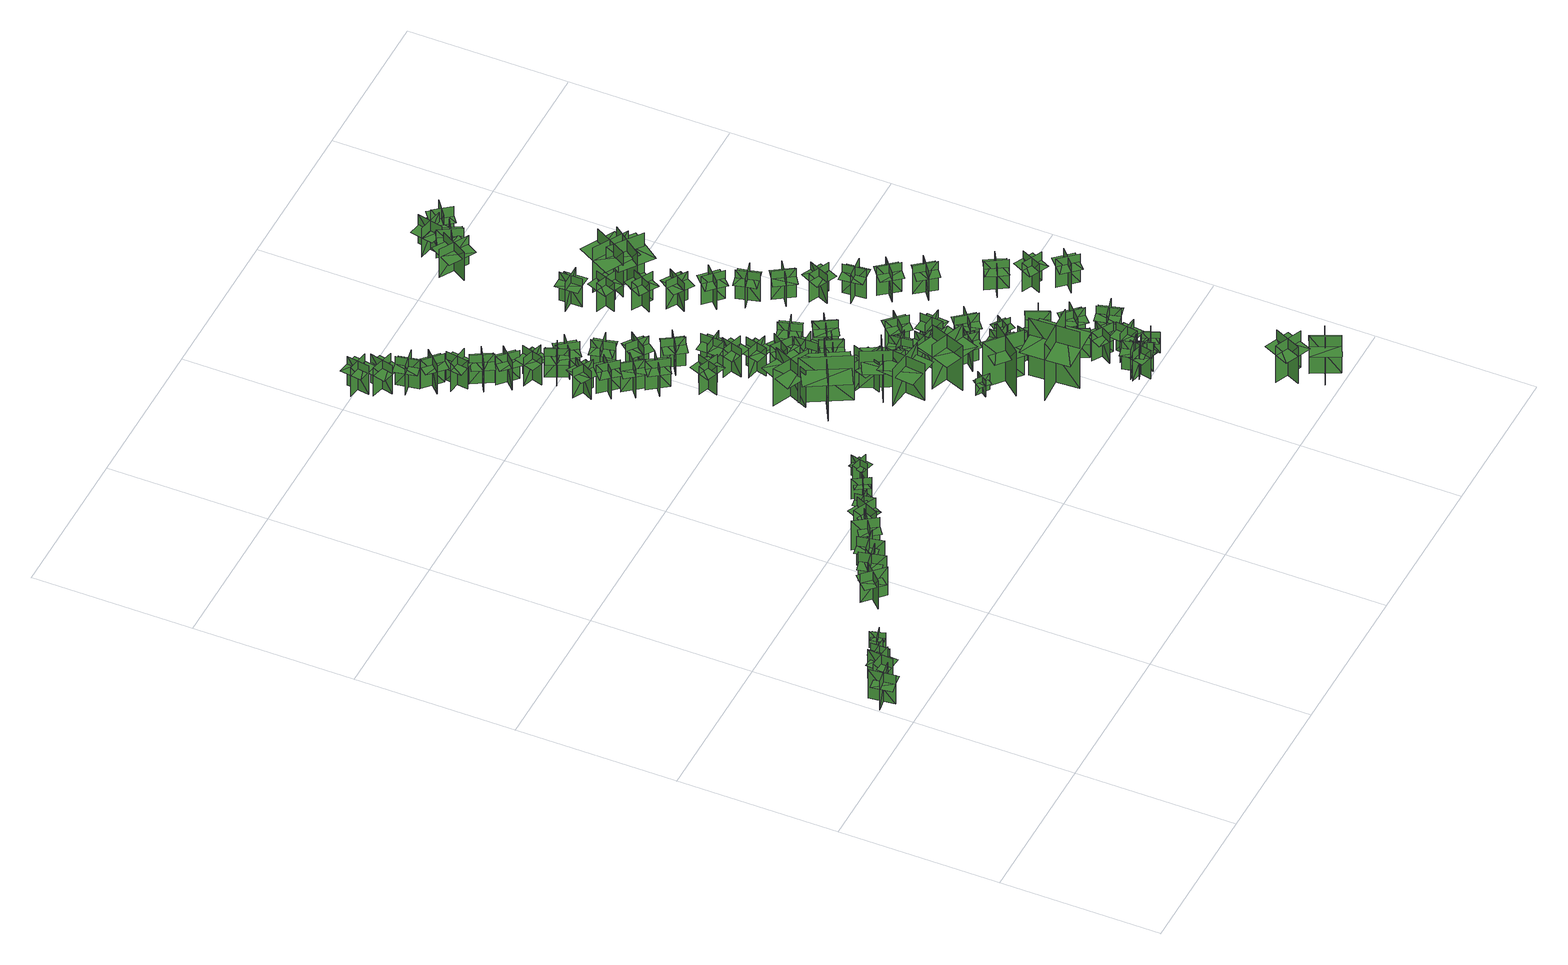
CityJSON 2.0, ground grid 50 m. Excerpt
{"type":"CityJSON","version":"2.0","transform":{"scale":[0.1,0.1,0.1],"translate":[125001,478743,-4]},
"CityObjects":{
"tree1":{"type":"SolitaryVegetationObject","geometry":[{"type":"MultiSurface","lod":"1","boundaries":[[[0,1,2]],[[0,2,3]],[[4,5,6]],[[4,6,7]],[[8,9,10]],[[8,10,11]],[[8,11,12]],[[8,12,13]]]}]},
"tree2":{"type":"SolitaryVegetationObject","geometry":[{"type":"MultiSurface","lod":"1","boundaries":[[[14,15,16]],[[14,16,17]],[[18,19,20]],[[18,20,21]],[[22,23,24]],[[22,24,25]],[[22,25,26]],[[22,26,27]]]}]},
"tree3":{"type":"SolitaryVegetationObject","geometry":[{"type":"MultiSurface","lod":"1","boundaries":[[[28,29,30]],[[28,30,31]],[[32,33,34]],[[32,34,35]],[[36,37,38]],[[36,38,39]],[[36,39,40]],[[36,40,41]]]}]},
"tree4":{"type":"SolitaryVegetationObject","geometry":[{"type":"MultiSurface","lod":"1","boundaries":[[[42,43,44]],[[42,44,45]],[[46,47,48]],[[46,48,49]],[[50,51,52]],[[50,52,53]],[[50,53,54]],[[50,54,55]]]}]},
"tree5":{"type":"SolitaryVegetationObject","geometry":[{"type":"MultiSurface","lod":"1","boundaries":[[[56,57,58]],[[56,58,59]],[[60,61,62]],[[60,62,63]],[[64,65,66]],[[64,66,67]],[[64,67,68]],[[64,68,69]]]}]},
"tree6":{"type":"SolitaryVegetationObject","geometry":[{"type":"MultiSurface","lod":"1","boundaries":[[[70,71,72]],[[70,72,73]],[[74,75,76]],[[74,76,77]],[[78,79,80]],[[78,80,81]],[[78,81,82]],[[78,82,83]]]}]},
"tree7":{"type":"SolitaryVegetationObject","geometry":[{"type":"MultiSurface","lod":"1","boundaries":[[[84,85,86]],[[84,86,87]],[[88,89,90]],[[88,90,91]],[[92,93,94]],[[92,94,95]],[[92,95,96]],[[92,96,97]]]}]},
"tree8":{"type":"SolitaryVegetationObject","geometry":[{"type":"MultiSurface","lod":"1","boundaries":[[[98,99,100]],[[98,100,101]],[[102,103,104]],[[102,104,105]],[[106,107,108]],[[106,108,109]],[[106,109,110]],[[106,110,111]]]}]},
"tree9":{"type":"SolitaryVegetationObject","geometry":[{"type":"MultiSurface","lod":"1","boundaries":[[[112,113,114]],[[112,114,115]],[[116,117,118]],[[116,118,119]],[[120,121,122]],[[120,122,123]],[[120,123,124]],[[120,124,125]]]}]},
"tree10":{"type":"SolitaryVegetationObject","geometry":[{"type":"MultiSurface","lod":"1","boundaries":[[[126,127,128]],[[126,128,129]],[[130,131,132]],[[130,132,133]],[[134,135,136]],[[134,136,137]],[[134,137,138]],[[134,138,139]]]}]},
"tree11":{"type":"SolitaryVegetationObject","geometry":[{"type":"MultiSurface","lod":"1","boundaries":[[[140,141,142]],[[140,142,143]],[[144,145,146]],[[144,146,147]],[[148,149,150]],[[148,150,151]],[[148,151,152]],[[148,152,153]]]}]},
"tree12":{"type":"SolitaryVegetationObject","geometry":[{"type":"MultiSurface","lod":"1","boundaries":[[[154,155,156]],[[154,156,157]],[[158,159,160]],[[158,160,161]],[[162,163,164]],[[162,164,165]],[[162,165,166]],[[162,166,167]]]}]},
"tree13":{"type":"SolitaryVegetationObject","geometry":[{"type":"MultiSurface","lod":"1","boundaries":[[[168,169,170]],[[168,170,171]],[[172,173,174]],[[172,174,175]],[[176,177,178]],[[176,178,179]],[[176,179,180]],[[176,180,181]]]}]},
"tree14":{"type":"SolitaryVegetationObject","geometry":[{"type":"MultiSurface","lod":"1","boundaries":[[[182,183,184]],[[182,184,185]],[[186,187,188]],[[186,188,189]],[[190,191,192]],[[190,192,193]],[[190,193,194]],[[190,194,195]]]}]},
"tree15":{"type":"SolitaryVegetationObject","geometry":[{"type":"MultiSurface","lod":"1","boundaries":[[[196,197,198]],[[196,198,199]],[[200,201,202]],[[200,202,203]],[[204,205,206]],[[204,206,207]],[[204,207,208]],[[204,208,209]]]}]},
"tree16":{"type":"SolitaryVegetationObject","geometry":[{"type":"MultiSurface","lod":"1","boundaries":[[[210,211,212]],[[210,212,213]],[[214,215,216]],[[214,216,217]],[[218,219,220]],[[218,220,221]],[[218,221,222]],[[218,222,223]]]}]},
"tree17":{"type":"SolitaryVegetationObject","geometry":[{"type":"MultiSurface","lod":"1","boundaries":[[[224,225,226]],[[224,226,227]],[[228,229,230]],[[228,230,231]],[[232,233,234]],[[232,234,235]],[[232,235,236]],[[232,236,237]]]}]},
"tree18":{"type":"SolitaryVegetationObject","geometry":[{"type":"MultiSurface","lod":"1","boundaries":[[[238,239,240]],[[238,240,241]],[[242,243,244]],[[242,244,245]],[[246,247,248]],[[246,248,249]],[[246,249,250]],[[246,250,251]]]}]},
"tree19":{"type":"SolitaryVegetationObject","geometry":[{"type":"MultiSurface","lod":"1","boundaries":[[[252,253,254]],[[252,254,255]],[[256,257,258]],[[256,258,259]],[[260,261,262]],[[260,262,263]],[[260,263,264]],[[260,264,265]]]}]},
"tree20":{"type":"SolitaryVegetationObject","geometry":[{"type":"MultiSurface","lod":"1","boundaries":[[[266,267,268]],[[266,268,269]],[[270,271,272]],[[270,272,273]],[[274,275,276]],[[274,276,277]],[[274,277,278]],[[274,278,279]]]}]},
"tree21":{"type":"SolitaryVegetationObject","geometry":[{"type":"MultiSurface","lod":"1","boundaries":[[[280,281,282]],[[280,282,283]],[[284,285,286]],[[284,286,287]],[[288,289,290]],[[288,290,291]],[[288,291,292]],[[288,292,293]]]}]},
"tree22":{"type":"SolitaryVegetationObject","geometry":[{"type":"MultiSurface","lod":"1","boundaries":[[[294,295,296]],[[294,296,297]],[[298,299,300]],[[298,300,301]],[[302,303,304]],[[302,304,305]],[[302,305,306]],[[302,306,307]]]}]},
"tree23":{"type":"SolitaryVegetationObject","geometry":[{"type":"MultiSurface","lod":"1","boundaries":[[[308,309,310]],[[308,310,311]],[[312,313,314]],[[312,314,315]],[[316,317,318]],[[316,318,319]],[[316,319,320]],[[316,320,321]]]}]},
"tree24":{"type":"SolitaryVegetationObject","geometry":[{"type":"MultiSurface","lod":"1","boundaries":[[[322,323,324]],[[322,324,325]],[[326,327,328]],[[326,328,329]],[[330,331,332]],[[330,332,333]],[[330,333,334]],[[330,334,335]]]}]},
"tree25":{"type":"SolitaryVegetationObject","geometry":[{"type":"MultiSurface","lod":"1","boundaries":[[[336,337,338]],[[336,338,339]],[[340,341,342]],[[340,342,343]],[[344,345,346]],[[344,346,347]],[[344,347,348]],[[344,348,349]]]}]},
"tree26":{"type":"SolitaryVegetationObject","geometry":[{"type":"MultiSurface","lod":"1","boundaries":[[[350,351,352]],[[350,352,353]],[[354,355,356]],[[354,356,357]],[[358,359,360]],[[358,360,361]],[[358,361,362]],[[358,362,363]]]}]},
"tree27":{"type":"SolitaryVegetationObject","geometry":[{"type":"MultiSurface","lod":"1","boundaries":[[[364,365,366]],[[364,366,367]],[[368,369,370]],[[368,370,371]],[[372,373,374]],[[372,374,375]],[[372,375,376]],[[372,376,377]]]}]},
"tree28":{"type":"SolitaryVegetationObject","geometry":[{"type":"MultiSurface","lod":"1","boundaries":[[[378,379,380]],[[378,380,381]],[[382,383,384]],[[382,384,385]],[[386,387,388]],[[386,388,389]],[[386,389,390]],[[386,390,391]]]}]},
"tree29":{"type":"SolitaryVegetationObject","geometry":[{"type":"MultiSurface","lod":"1","boundaries":[[[392,393,394]],[[392,394,395]],[[396,397,398]],[[396,398,399]],[[400,401,402]],[[400,402,403]],[[400,403,404]],[[400,404,405]]]}]},
"tree30":{"type":"SolitaryVegetationObject","geometry":[{"type":"MultiSurface","lod":"1","boundaries":[[[406,407,408]],[[406,408,409]],[[410,411,412]],[[410,412,413]],[[414,415,416]],[[414,416,417]],[[414,417,418]],[[414,418,419]]]}]},
"tree31":{"type":"SolitaryVegetationObject","geometry":[{"type":"MultiSurface","lod":"1","boundaries":[[[420,421,422]],[[420,422,423]],[[424,425,426]],[[424,426,427]],[[428,429,430]],[[428,430,431]],[[428,431,432]],[[428,432,433]]]}]},
"tree32":{"type":"SolitaryVegetationObject","geometry":[{"type":"MultiSurface","lod":"1","boundaries":[[[434,435,436]],[[434,436,437]],[[438,439,440]],[[438,440,441]],[[442,443,444]],[[442,444,445]],[[442,445,446]],[[442,446,447]]]}]},
"tree33":{"type":"SolitaryVegetationObject","geometry":[{"type":"MultiSurface","lod":"1","boundaries":[[[448,449,450]],[[448,450,451]],[[452,453,454]],[[452,454,455]],[[456,457,458]],[[456,458,459]],[[456,459,460]],[[456,460,461]]]}]},
"tree34":{"type":"SolitaryVegetationObject","geometry":[{"type":"MultiSurface","lod":"1","boundaries":[[[462,463,464]],[[462,464,465]],[[466,467,468]],[[466,468,469]],[[470,471,472]],[[470,472,473]],[[470,473,474]],[[470,474,475]]]}]},
"tree35":{"type":"SolitaryVegetationObject","geometry":[{"type":"MultiSurface","lod":"1","boundaries":[[[476,477,478]],[[476,478,479]],[[480,481,482]],[[480,482,483]],[[484,485,486]],[[484,486,487]],[[484,487,488]],[[484,488,489]]]}]},
"tree36":{"type":"SolitaryVegetationObject","geometry":[{"type":"MultiSurface","lod":"1","boundaries":[[[490,491,492]],[[490,492,493]],[[494,495,496]],[[494,496,497]],[[498,499,500]],[[498,500,501]],[[498,501,502]],[[498,502,503]]]}]},
"tree37":{"type":"SolitaryVegetationObject","geometry":[{"type":"MultiSurface","lod":"1","boundaries":[[[504,505,506]],[[504,506,507]],[[508,509,510]],[[508,510,511]],[[512,513,514]],[[512,514,515]],[[512,515,516]],[[512,516,517]]]}]},
"tree38":{"type":"SolitaryVegetationObject","geometry":[{"type":"MultiSurface","lod":"1","boundaries":[[[518,519,520]],[[518,520,521]],[[522,523,524]],[[522,524,525]],[[526,527,528]],[[526,528,529]],[[526,529,530]],[[526,530,531]]]}]},
"tree39":{"type":"SolitaryVegetationObject","geometry":[{"type":"MultiSurface","lod":"1","boundaries":[[[532,533,534]],[[532,534,535]],[[536,537,538]],[[536,538,539]],[[540,541,542]],[[540,542,543]],[[540,543,544]],[[540,544,545]]]}]},
"tree40":{"type":"SolitaryVegetationObject","geometry":[{"type":"MultiSurface","lod":"1","boundaries":[[[546,547,548]],[[546,548,549]],[[550,551,552]],[[550,552,553]],[[554,555,556]],[[554,556,557]],[[554,557,558]],[[554,558,559]]]}]},
"tree41":{"type":"SolitaryVegetationObject","geometry":[{"type":"MultiSurface","lod":"1","boundaries":[[[560,561,562]],[[560,562,563]],[[564,565,566]],[[564,566,567]],[[568,569,570]],[[568,570,571]],[[568,571,572]],[[568,572,573]]]}]},
"tree42":{"type":"SolitaryVegetationObject","geometry":[{"type":"MultiSurface","lod":"1","boundaries":[[[574,575,576]],[[574,576,577]],[[578,579,580]],[[578,580,581]],[[582,583,584]],[[582,584,585]],[[582,585,586]],[[582,586,587]]]}]},
"tree43":{"type":"SolitaryVegetationObject","geometry":[{"type":"MultiSurface","lod":"1","boundaries":[[[588,589,590]],[[588,590,591]],[[592,593,594]],[[592,594,595]],[[596,597,598]],[[596,598,599]],[[596,599,600]],[[596,600,601]]]}]},
"tree44":{"type":"SolitaryVegetationObject","geometry":[{"type":"MultiSurface","lod":"1","boundaries":[[[602,603,604]],[[602,604,605]],[[606,607,608]],[[606,608,609]],[[610,611,612]],[[610,612,613]],[[610,613,614]],[[610,614,615]]]}]},
"tree45":{"type":"SolitaryVegetationObject","geometry":[{"type":"MultiSurface","lod":"1","boundaries":[[[616,617,618]],[[616,618,619]],[[620,621,622]],[[620,622,623]],[[624,625,626]],[[624,626,627]],[[624,627,628]],[[624,628,629]]]}]},
"tree46":{"type":"SolitaryVegetationObject","geometry":[{"type":"MultiSurface","lod":"1","boundaries":[[[630,631,632]],[[630,632,633]],[[634,635,636]],[[634,636,637]],[[638,639,640]],[[638,640,641]],[[638,641,642]],[[638,642,643]]]}]},
"tree47":{"type":"SolitaryVegetationObject","geometry":[{"type":"MultiSurface","lod":"1","boundaries":[[[644,645,646]],[[644,646,647]],[[648,649,650]],[[648,650,651]],[[652,653,654]],[[652,654,655]],[[652,655,656]],[[652,656,657]]]}]},
"tree48":{"type":"SolitaryVegetationObject","geometry":[{"type":"MultiSurface","lod":"1","boundaries":[[[658,659,660]],[[658,660,661]],[[662,663,664]],[[662,664,665]],[[666,667,668]],[[666,668,669]],[[666,669,670]],[[666,670,671]]]}]},
"tree49":{"type":"SolitaryVegetationObject","geometry":[{"type":"MultiSurface","lod":"1","boundaries":[[[672,673,674]],[[672,674,675]],[[676,677,678]],[[676,678,679]],[[680,681,682]],[[680,682,683]],[[680,683,684]],[[680,684,685]]]}]},
"tree50":{"type":"SolitaryVegetationObject","geometry":[{"type":"MultiSurface","lod":"1","boundaries":[[[686,687,688]],[[686,688,689]],[[690,691,692]],[[690,692,693]],[[694,695,696]],[[694,696,697]],[[694,697,698]],[[694,698,699]]]}]},
"tree51":{"type":"SolitaryVegetationObject","geometry":[{"type":"MultiSurface","lod":"1","boundaries":[[[700,701,702]],[[700,702,703]],[[704,705,706]],[[704,706,707]],[[708,709,710]],[[708,710,711]],[[708,711,712]],[[708,712,713]]]}]},
"tree52":{"type":"SolitaryVegetationObject","geometry":[{"type":"MultiSurface","lod":"1","boundaries":[[[714,715,716]],[[714,716,717]],[[718,719,720]],[[718,720,721]],[[722,723,724]],[[722,724,725]],[[722,725,726]],[[722,726,727]]]}]},
"tree53":{"type":"SolitaryVegetationObject","geometry":[{"type":"MultiSurface","lod":"1","boundaries":[[[728,729,730]],[[728,730,731]],[[732,733,734]],[[732,734,735]],[[736,737,738]],[[736,738,739]],[[736,739,740]],[[736,740,741]]]}]},
"tree54":{"type":"SolitaryVegetationObject","geometry":[{"type":"MultiSurface","lod":"1","boundaries":[[[742,743,744]],[[742,744,745]],[[746,747,748]],[[746,748,749]],[[750,751,752]],[[750,752,753]],[[750,753,754]],[[750,754,755]]]}]},
"tree55":{"type":"SolitaryVegetationObject","geometry":[{"type":"MultiSurface","lod":"1","boundaries":[[[756,757,758]],[[756,758,759]],[[760,761,762]],[[760,762,763]],[[764,765,766]],[[764,766,767]],[[764,767,768]],[[764,768,769]]]}]},
"tree56":{"type":"SolitaryVegetationObject","geometry":[{"type":"MultiSurface","lod":"1","boundaries":[[[770,771,772]],[[770,772,773]],[[774,775,776]],[[774,776,777]],[[778,779,780]],[[778,780,781]],[[778,781,782]],[[778,782,783]]]}]},
"tree57":{"type":"SolitaryVegetationObject","geometry":[{"type":"MultiSurface","lod":"1","boundaries":[[[784,785,786]],[[784,786,787]],[[788,789,790]],[[788,790,791]],[[792,793,794]],[[792,794,795]],[[792,795,796]],[[792,796,797]]]}]},
"tree58":{"type":"SolitaryVegetationObject","geometry":[{"type":"MultiSurface","lod":"1","boundaries":[[[798,799,800]],[[798,800,801]],[[802,803,804]],[[802,804,805]],[[806,807,808]],[[806,808,809]],[[806,809,810]],[[806,810,811]]]}]},
"tree59":{"type":"SolitaryVegetationObject","geometry":[{"type":"MultiSurface","lod":"1","boundaries":[[[812,813,814]],[[812,814,815]],[[816,817,818]],[[816,818,819]],[[820,821,822]],[[820,822,823]],[[820,823,824]],[[820,824,825]]]}]},
"tree60":{"type":"SolitaryVegetationObject","geometry":[{"type":"MultiSurface","lod":"1","boundaries":[[[826,827,828]],[[826,828,829]],[[830,831,832]],[[830,832,833]],[[834,835,836]],[[834,836,837]],[[834,837,838]],[[834,838,839]]]}]},
"tree61":{"type":"SolitaryVegetationObject","geometry":[{"type":"MultiSurface","lod":"1","boundaries":[[[840,841,842]],[[840,842,843]],[[844,845,846]],[[844,846,847]],[[848,849,850]],[[848,850,851]],[[848,851,852]],[[848,852,853]]]}]},
"tree62":{"type":"SolitaryVegetationObject","geometry":[{"type":"MultiSurface","lod":"1","boundaries":[[[854,855,856]],[[854,856,857]],[[858,859,860]],[[858,860,861]],[[862,863,864]],[[862,864,865]],[[862,865,866]],[[862,866,867]]]}]},
"tree63":{"type":"SolitaryVegetationObject","geometry":[{"type":"MultiSurface","lod":"1","boundaries":[[[868,869,870]],[[868,870,871]],[[872,873,874]],[[872,874,875]],[[876,877,878]],[[876,878,879]],[[876,879,880]],[[876,880,881]]]}]},
"tree64":{"type":"SolitaryVegetationObject","geometry":[{"type":"MultiSurface","lod":"1","boundaries":[[[882,883,884]],[[882,884,885]],[[886,887,888]],[[886,888,889]],[[890,891,892]],[[890,892,893]],[[890,893,894]],[[890,894,895]]]}]},
"tree65":{"type":"SolitaryVegetationObject","geometry":[{"type":"MultiSurface","lod":"1","boundaries":[[[896,897,898]],[[896,898,899]],[[900,901,902]],[[900,902,903]],[[904,905,906]],[[904,906,907]],[[904,907,908]],[[904,908,909]]]}]},
"tree66":{"type":"SolitaryVegetationObject","geometry":[{"type":"MultiSurface","lod":"1","boundaries":[[[910,911,912]],[[910,912,913]],[[914,915,916]],[[914,916,917]],[[918,919,920]],[[918,920,921]],[[918,921,922]],[[918,922,923]]]}]},
"tree67":{"type":"SolitaryVegetationObject","geometry":[{"type":"MultiSurface","lod":"1","boundaries":[[[924,925,926]],[[924,926,927]],[[928,929,930]],[[928,930,931]],[[932,933,934]],[[932,934,935]],[[932,935,936]],[[932,936,937]]]}]},
"tree68":{"type":"SolitaryVegetationObject","geometry":[{"type":"MultiSurface","lod":"1","boundaries":[[[938,939,940]],[[938,940,941]],[[942,943,944]],[[942,944,945]],[[946,947,948]],[[946,948,949]],[[946,949,950]],[[946,950,951]]]}]},
"tree69":{"type":"SolitaryVegetationObject","geometry":[{"type":"MultiSurface","lod":"1","boundaries":[[[952,953,954]],[[952,954,955]],[[956,957,958]],[[956,958,959]],[[960,961,962]],[[960,962,963]],[[960,963,964]],[[960,964,965]]]}]},
"tree70":{"type":"SolitaryVegetationObject","geometry":[{"type":"MultiSurface","lod":"1","boundaries":[[[966,967,968]],[[966,968,969]],[[970,971,972]],[[970,972,973]],[[974,975,976]],[[974,976,977]],[[974,977,978]],[[974,978,979]]]}]},
"tree71":{"type":"SolitaryVegetationObject","geometry":[{"type":"MultiSurface","lod":"1","boundaries":[[[980,981,982]],[[980,982,983]],[[984,985,986]],[[984,986,987]],[[988,989,990]],[[988,990,991]],[[988,991,992]],[[988,992,993]]]}]},
"tree72":{"type":"SolitaryVegetationObject","geometry":[{"type":"MultiSurface","lod":"1","boundaries":[[[994,995,996]],[[994,996,997]],[[998,999,1000]],[[998,1000,1001]],[[1002,1003,1004]],[[1002,1004,1005]],[[1002,1005,1006]],[[1002,1006,1007]]]}]},
"tree73":{"type":"SolitaryVegetationObject","geometry":[{"type":"MultiSurface","lod":"1","boundaries":[[[1008,1009,1010]],[[1008,1010,1011]],[[1012,1013,1014]],[[1012,1014,1015]],[[1016,1017,1018]],[[1016,1018,1019]],[[1016,1019,1020]],[[1016,1020,1021]]]}]},
"tree74":{"type":"SolitaryVegetationObject","geometry":[{"type":"MultiSurface","lod":"1","boundaries":[[[1022,1023,1024]],[[1022,1024,1025]],[[1026,1027,1028]],[[1026,1028,1029]],[[1030,1031,1032]],[[1030,1032,1033]],[[1030,1033,1034]],[[1030,1034,1035]]]}]},
"tree75":{"type":"SolitaryVegetationObject","geometry":[{"type":"MultiSurface","lod":"1","boundaries":[[[1036,1037,1038]],[[1036,1038,1039]],[[1040,1041,1042]],[[1040,1042,1043]],[[1044,1045,1046]],[[1044,1046,1047]],[[1044,1047,1048]],[[1044,1048,1049]]]}]},
"tree76":{"type":"SolitaryVegetationObject","geometry":[{"type":"MultiSurface","lod":"1","boundaries":[[[1050,1051,1052]],[[1050,1052,1053]],[[1054,1055,1056]],[[1054,1056,1057]],[[1058,1059,1060]],[[1058,1060,1061]],[[1058,1061,1062]],[[1058,1062,1063]]]}]},
"tree77":{"type":"SolitaryVegetationObject","geometry":[{"type":"MultiSurface","lod":"1","boundaries":[[[1064,1065,1066]],[[1064,1066,1067]],[[1068,1069,1070]],[[1068,1070,1071]],[[1072,1073,1074]],[[1072,1074,1075]],[[1072,1075,1076]],[[1072,1076,1077]]]}]},
"tree78":{"type":"SolitaryVegetationObject","geometry":[{"type":"MultiSurface","lod":"1","boundaries":[[[1078,1079,1080]],[[1078,1080,1081]],[[1082,1083,1084]],[[1082,1084,1085]],[[1086,1087,1088]],[[1086,1088,1089]],[[1086,1089,1090]],[[1086,1090,1091]]]}]},
"tree79":{"type":"SolitaryVegetationObject","geometry":[{"type":"MultiSurface","lod":"1","boundaries":[[[1092,1093,1094]],[[1092,1094,1095]],[[1096,1097,1098]],[[1096,1098,1099]],[[1100,1101,1102]],[[1100,1102,1103]],[[1100,1103,1104]],[[1100,1104,1105]]]}]},
"tree80":{"type":"SolitaryVegetationObject","geometry":[{"type":"MultiSurface","lod":"1","boundaries":[[[1106,1107,1108]],[[1106,1108,1109]],[[1110,1111,1112]],[[1110,1112,1113]],[[1114,1115,1116]],[[1114,1116,1117]],[[1114,1117,1118]],[[1114,1118,1119]]]}]},
"tree81":{"type":"SolitaryVegetationObject","geometry":[{"type":"MultiSurface","lod":"1","boundaries":[[[1120,1121,1122]],[[1120,1122,1123]],[[1124,1125,1126]],[[1124,1126,1127]],[[1128,1129,1130]],[[1128,1130,1131]],[[1128,1131,1132]],[[1128,1132,1133]]]}]},
"tree82":{"type":"SolitaryVegetationObject","geometry":[{"type":"MultiSurface","lod":"1","boundaries":[[[1134,1135,1136]],[[1134,1136,1137]],[[1138,1139,1140]],[[1138,1140,1141]],[[1142,1143,1144]],[[1142,1144,1145]],[[1142,1145,1146]],[[1142,1146,1147]]]}]},
"tree83":{"type":"SolitaryVegetationObject","geometry":[{"type":"MultiSurface","lod":"1","boundaries":[[[1148,1149,1150]],[[1148,1150,1151]],[[1152,1153,1154]],[[1152,1154,1155]],[[1156,1157,1158]],[[1156,1158,1159]],[[1156,1159,1160]],[[1156,1160,1161]]]}]},
"tree84":{"type":"SolitaryVegetationObject","geometry":[{"type":"MultiSurface","lod":"1","boundaries":[[[1162,1163,1164]],[[1162,1164,1165]],[[1166,1167,1168]],[[1166,1168,1169]],[[1170,1171,1172]],[[1170,1172,1173]],[[1170,1173,1174]],[[1170,1174,1175]]]}]},
"tree85":{"type":"SolitaryVegetationObject","geometry":[{"type":"MultiSurface","lod":"1","boundaries":[[[1176,1177,1178]],[[1176,1178,1179]],[[1180,1181,1182]],[[1180,1182,1183]],[[1184,1185,1186]],[[1184,1186,1187]],[[1184,1187,1188]],[[1184,1188,1189]]]}]},
"tree86":{"type":"SolitaryVegetationObject","geometry":[{"type":"MultiSurface","lod":"1","boundaries":[[[1190,1191,1192]],[[1190,1192,1193]],[[1194,1195,1196]],[[1194,1196,1197]],[[1198,1199,1200]],[[1198,1200,1201]],[[1198,1201,1202]],[[1198,1202,1203]]]}]},
"tree87":{"type":"SolitaryVegetationObject","geometry":[{"type":"MultiSurface","lod":"1","boundaries":[[[1204,1205,1206]],[[1204,1206,1207]],[[1208,1209,1210]],[[1208,1210,1211]],[[1212,1213,1214]],[[1212,1214,1215]],[[1212,1215,1216]],[[1212,1216,1217]]]}]},
"tree88":{"type":"SolitaryVegetationObject","geometry":[{"type":"MultiSurface","lod":"1","boundaries":[[[1218,1219,1220]],[[1218,1220,1221]],[[1222,1223,1224]],[[1222,1224,1225]],[[1226,1227,1228]],[[1226,1228,1229]],[[1226,1227,1230]],[[1226,1230,1231]]]}]},
"tree89":{"type":"SolitaryVegetationObject","geometry":[{"type":"MultiSurface","lod":"1","boundaries":[[[1232,1233,1234]],[[1232,1234,1235]],[[1236,1237,1238]],[[1236,1238,1239]],[[1240,1241,1242]],[[1240,1242,1243]],[[1240,1243,1244]],[[1240,1244,1245]]]}]},
"tree90":{"type":"SolitaryVegetationObject","geometry":[{"type":"MultiSurface","lod":"1","boundaries":[[[1246,1247,1248]],[[1246,1248,1249]],[[1250,1251,1252]],[[1250,1252,1253]],[[1254,1255,1256]],[[1254,1256,1257]],[[1254,1258,1259]],[[1254,1259,1255]]]}]},
"tree91":{"type":"SolitaryVegetationObject","geometry":[{"type":"MultiSurface","lod":"1","boundaries":[[[1260,1261,1262]],[[1260,1262,1263]],[[1264,1265,1266]],[[1264,1266,1267]],[[1268,1269,1270]],[[1268,1270,1271]],[[1268,1271,1272]],[[1268,1272,1273]]]}]},
"tree92":{"type":"SolitaryVegetationObject","geometry":[{"type":"MultiSurface","lod":"1","boundaries":[[[1274,1275,1276]],[[1274,1276,1277]],[[1278,1279,1280]],[[1278,1280,1281]],[[1282,1283,1284]],[[1282,1284,1285]],[[1282,1285,1286]],[[1282,1286,1287]]]}]}
},
"vertices":[
[7,608,7],[88,620,7],[88,620,116],[7,608,116],[49,577,7],[49,577,116],[38,658,116],[38,658,7],[49,577,82],[83,582,82],[74,646,82],[40,642,82],[6,637,82],[16,572,82],
[105,613,8],[112,694,8],[112,694,117],[105,613,117],[145,647,8],[145,647,117],[64,654,117],[64,654,8],[145,647,83],[148,681,83],[83,686,83],[80,653,83],[77,619,83],[142,613,83],
[196,686,9],[138,685,9],[138,685,87],[196,686,87],[169,711,9],[169,711,87],[170,653,87],[170,653,9],[169,711,62],[145,711,62],[146,665,62],[170,665,62],[194,665,62],[194,712,62],
[238,697,12],[224,741,12],[224,741,74],[238,697,74],[251,723,12],[251,723,74],[207,710,74],[207,710,12],[251,723,54],[246,742,54],[210,731,54],[216,712,54],[222,694,54],[257,705,54],
[438,845,10],[382,786,10],[382,786,118],[438,845,118],[386,844,10],[386,844,118],[445,787,118],[445,787,10],[386,844,84],[363,819,84],[410,774,84],[433,799,84],[457,823,84],[409,868,84],
[468,888,7],[486,809,7],[486,809,116],[468,888,116],[440,844,7],[440,844,116],[519,862,116],[519,862,7],[440,844,82],[447,811,82],[511,825,82],[503,858,82],[496,892,82],[432,877,82],
[569,893,7],[490,875,7],[490,875,115],[569,893,115],[525,920,7],[525,920,115],[543,841,115],[543,841,7],[525,920,81],[492,913,81],[506,849,81],[539,857,81],[572,864,81],[558,928,81],
[571,901,9],[636,949,9],[636,949,118],[571,901,118],[622,893,9],[622,893,118],[574,959,118],[574,959,9],[622,893,83],[650,913,83],[611,966,83],[584,946,83],[556,926,83],[595,873,83],
[691,938,8],[618,973,8],[618,973,117],[691,938,117],[674,987,8],[674,987,117],[639,913,117],[639,913,8],[674,987,83],[643,1002,83],[615,943,83],[646,928,83],[676,914,83],[704,972,83],
[744,991,8],[687,984,8],[687,984,85],[744,991,85],[715,1014,8],[715,1014,85],[722,956,85],[722,956,8],[715,1014,61],[691,1011,61],[696,965,61],[720,968,61],[744,971,61],[739,1017,61],
[795,999,8],[765,1049,8],[765,1049,85],[795,999,85],[804,1035,8],[804,1035,85],[754,1006,85],[754,1006,8],[804,1035,61],[791,1056,61],[751,1033,61],[764,1012,61],[776,991,61],[816,1015,61],
[841,1034,10],[854,1090,10],[854,1090,87],[841,1034,87],[872,1053,10],[872,1053,87],[816,1067,87],[816,1067,10],[872,1053,63],[878,1077,63],[833,1088,63],[827,1064,63],[822,1041,63],[867,1030,63],
[576,2456,19],[587,2527,19],[587,2527,127],[576,2456,127],[618,2487,19],[547,2498,19],[547,2498,127],[618,2487,127],[618,2487,99],[623,2521,99],[552,2532,99],[547,2498,99],[542,2464,99],[612,2453,99],
[607,2397,18],[625,2472,18],[625,2472,126],[607,2397,126],[651,2423,18],[576,2442,18],[576,2442,126],[651,2423,126],[651,2423,96],[660,2461,96],[585,2479,96],[576,2442,96],[567,2404,96],[642,2386,96],
[685,2375,21],[615,2361,21],[615,2361,129],[685,2375,129],[642,2404,21],[655,2334,21],[655,2334,129],[642,2404,129],[642,2404,101],[608,2397,101],[621,2327,101],[655,2334,101],[689,2340,101],[675,2410,101],
[658,2281,21],[707,2333,21],[707,2333,129],[658,2281,129],[711,2283,21],[658,2332,21],[658,2332,129],[711,2283,129],[711,2283,101],[734,2308,101],[682,2357,101],[658,2332,101],[635,2307,101],[687,2258,101],
[753,2242,21],[682,2251,21],[682,2251,129],[753,2242,129],[721,2283,21],[711,2212,21],[711,2212,129],[721,2283,129],[721,2283,101],[687,2287,101],[677,2216,101],[711,2212,101],[746,2207,101],[755,2278,101],
[733,2217,21],[769,2155,21],[769,2155,129],[733,2217,129],[720,2167,21],[782,2203,21],[782,2203,129],[720,2167,129],[720,2167,101],[737,2137,101],[799,2173,101],[782,2203,101],[764,2232,101],[702,2197,101],
[805,1930,19],[868,1896,19],[868,1896,127],[805,1930,127],[820,1880,19],[854,1943,19],[854,1943,127],[820,1880,127],[820,1880,99],[850,1864,99],[885,1927,99],[854,1943,99],[824,1959,99],[790,1897,99],
[760,2097,21],[810,2148,21],[810,2148,129],[760,2097,129],[812,2098,21],[761,2148,21],[761,2148,129],[812,2098,129],[812,2098,101],[836,2123,101],[785,2173,101],[761,2148,101],[737,2124,101],[788,2074,101],
[896,1825,20],[848,1878,20],[848,1878,128],[896,1825,128],[898,1877,20],[845,1829,20],[845,1829,128],[898,1877,128],[898,1877,100],[875,1902,100],[822,1854,100],[845,1829,100],[868,1803,100],[921,1851,100],
[830,2097,26],[809,2028,26],[809,2028,134],[830,2097,134],[784,2072,26],[852,2051,26],[852,2051,134],[784,2072,134],[784,2072,106],[774,2040,106],[842,2018,106],[852,2051,106],[863,2083,106],[794,2105,106],
[934,1813,21],[877,1768,21],[877,1768,130],[934,1813,130],[882,1818,21],[926,1762,21],[926,1762,130],[882,1818,130],[882,1818,101],[855,1797,101],[899,1741,101],[926,1762,101],[953,1784,101],[908,1840,101],
[839,2035,30],[867,1969,30],[867,1969,138],[839,2035,138],[820,1986,30],[885,2015,30],[885,2015,138],[820,1986,138],[820,1986,110],[833,1955,110],[899,1983,110],[885,2015,110],[872,2046,110],[806,2018,110],
[960,1699,23],[917,1757,23],[917,1757,131],[960,1699,131],[967,1751,23],[910,1709,23],[910,1709,131],[967,1751,131],[967,1751,103],[947,1779,103],[889,1737,103],[910,1709,103],[930,1681,103],[988,1723,103],
[904,1954,35],[861,2011,35],[861,2011,143],[904,1954,143],[911,2006,35],[854,1962,35],[854,1962,143],[911,2006,143],[911,2006,115],[890,2033,115],[833,1990,115],[854,1962,115],[875,1935,115],[932,1978,115],
[1035,1589,18],[968,1614,18],[968,1614,126],[1035,1589,126],[1013,1636,18],[988,1569,18],[988,1569,126],[1013,1636,126],[1013,1636,98],[981,1648,98],[955,1581,98],[988,1569,98],[1020,1557,98],[1045,1624,98],
[1031,1244,9],[1169,1321,9],[1169,1321,180],[1031,1244,180],[1140,1214,9],[1064,1352,9],[1064,1352,180],[1140,1214,180],[1137,1220,132],[1197,1253,132],[1127,1380,132],[1067,1347,132],[1006,1313,132],[1076,1187,132],
[1054,1324,9],[1107,1441,9],[1107,1441,149],[1054,1324,149],[1140,1357,9],[1023,1410,9],[1023,1410,149],[1140,1357,149],[1135,1359,110],[1159,1410,110],[1051,1459,110],[1027,1408,110],[1004,1357,110],[1112,1308,110],
[939,1859,36],[923,1929,36],[923,1929,144],[939,1859,144],[967,1903,36],[897,1888,36],[897,1888,144],[967,1903,144],[967,1903,116],[959,1937,116],[889,1921,116],[897,1888,116],[904,1854,116],[974,1870,116],
[948,1832,36],[1005,1788,36],[1005,1788,144],[948,1832,144],[955,1780,36],[999,1837,36],[999,1837,144],[955,1780,144],[955,1780,116],[982,1759,116],[1026,1815,116],[999,1837,116],[972,1858,116],[928,1801,116],
[1005,1751,36],[1045,1691,36],[1045,1691,144],[1005,1751,144],[995,1699,36],[1055,1739,36],[1055,1739,144],[995,1699,144],[995,1699,116],[1014,1670,116],[1074,1710,116],[1055,1739,116],[1036,1768,116],[976,1728,116],
[1192,1231,14],[1157,1283,14],[1157,1283,122],[1192,1231,122],[1200,1272,14],[1200,1272,122],[1148,1236,122],[1148,1236,14],[1198,1271,87],[1183,1293,87],[1141,1264,87],[1156,1242,87],[1171,1220,87],[1213,1249,87],
[1163,1105,10],[1291,1089,10],[1291,1089,150],[1163,1105,150],[1221,1033,10],[1237,1161,10],[1237,1161,150],[1221,1033,150],[1221,1038,111],[1277,1031,111],[1292,1149,111],[1236,1156,111],[1180,1163,111],[1165,1045,111],
[1075,1534,27],[1095,1602,27],[1095,1602,135],[1075,1534,135],[1121,1559,27],[1052,1579,27],[1052,1579,135],[1121,1559,135],[1121,1559,107],[1131,1592,107],[1062,1612,107],[1052,1579,107],[1042,1546,107],[1111,1526,107],
[1078,1660,33],[1076,1588,33],[1076,1588,141],[1078,1660,141],[1040,1623,33],[1112,1621,33],[1112,1621,141],[1040,1623,141],[1040,1623,113],[1040,1589,113],[1111,1587,113],[1112,1621,113],[1113,1656,113],[1041,1658,113],
[1278,1195,10],[1164,1135,10],[1164,1135,150],[1278,1195,150],[1190,1221,10],[1250,1107,10],[1250,1107,150],[1190,1221,150],[1192,1216,111],[1143,1190,111],[1198,1085,111],[1248,1112,111],[1298,1138,111],[1242,1243,111],
[1128,1543,25],[1110,1473,25],[1110,1473,133],[1128,1543,133],[1083,1515,25],[1153,1498,25],[1153,1498,133],[1083,1515,133],[1083,1515,105],[1075,1482,105],[1144,1465,105],[1153,1498,105],[1161,1531,105],[1091,1549,105],
[1237,1259,10],[1200,1165,10],[1200,1165,119],[1237,1259,119],[1171,1229,10],[1265,1193,10],[1265,1193,119],[1171,1229,119],[1175,1228,89],[1159,1187,89],[1245,1153,89],[1261,1194,89],[1277,1235,89],[1191,1268,89],
[1184,1426,24],[1125,1467,24],[1125,1467,132],[1184,1426,132],[1175,1478,24],[1133,1419,24],[1133,1419,132],[1175,1478,132],[1175,1478,104],[1146,1497,104],[1105,1439,104],[1133,1419,104],[1162,1399,104],[1203,1458,104],
[1303,914,8],[1341,887,8],[1341,887,70],[1303,914,70],[1308,885,8],[1308,885,70],[1335,922,70],[1335,922,8],[1308,885,51],[1323,873,51],[1345,903,51],[1329,915,51],[1314,926,51],[1292,896,51],
[1186,1349,25],[1185,1421,25],[1185,1421,134],[1186,1349,134],[1223,1387,25],[1151,1386,25],[1151,1386,134],[1223,1387,134],[1223,1387,105],[1222,1421,105],[1150,1420,105],[1151,1386,105],[1151,1351,105],[1223,1352,105],
[1205,1354,20],[1239,1291,20],[1239,1291,128],[1205,1354,128],[1190,1303,20],[1253,1338,20],[1253,1338,128],[1190,1303,128],[1190,1303,100],[1207,1273,100],[1270,1308,100],[1253,1338,100],[1236,1368,100],[1174,1334,100],
[1350,1069,7],[1307,956,7],[1307,956,176],[1350,1069,176],[1276,1036,7],[1390,994,7],[1390,994,176],[1276,1036,176],[1276,1036,129],[1254,980,129],[1368,937,129],[1390,994,129],[1411,1050,129],[1297,1093,129],
[1232,1416,35],[1211,1485,35],[1211,1485,143],[1232,1416,143],[1256,1463,35],[1187,1441,35],[1187,1441,143],[1256,1463,143],[1256,1463,115],[1246,1496,115],[1177,1474,115],[1187,1441,115],[1198,1409,115],[1266,1430,115],
[1439,826,7],[1341,909,7],[1341,909,178],[1439,826,178],[1431,908,7],[1431,908,178],[1349,810,178],[1349,810,7],[1431,908,124],[1390,942,124],[1324,864,124],[1365,830,124],[1406,795,124],[1472,874,124],
[1278,1148,17],[1349,1156,17],[1349,1156,125],[1278,1148,125],[1319,1116,17],[1311,1187,17],[1311,1187,125],[1319,1116,125],[1319,1116,97],[1353,1119,97],[1345,1191,97],[1311,1187,97],[1277,1183,97],[1284,1112,97],
[1454,662,5],[1446,816,5],[1446,816,221],[1454,662,221],[1523,738,5],[1369,730,5],[1369,730,221],[1523,738,221],[1523,738,160],[1519,815,160],[1365,808,160],[1369,730,160],[1372,653,160],[1527,660,160],
[1411,919,12],[1384,884,12],[1384,884,73],[1411,919,73],[1382,916,12],[1417,889,12],[1417,889,73],[1382,916,73],[1382,916,56],[1368,898,56],[1403,871,56],[1417,889,56],[1430,906,56],[1395,933,56],
[1314,1102,18],[1384,1086,18],[1384,1086,126],[1314,1102,126],[1342,1058,18],[1357,1128,18],[1357,1128,126],[1342,1058,126],[1342,1058,98],[1376,1051,98],[1391,1121,98],[1357,1128,98],[1324,1135,98],[1308,1065,98],
[1238,1345,36],[1299,1382,36],[1299,1382,144],[1238,1345,144],[1289,1333,36],[1251,1394,36],[1251,1394,144],[1289,1333,144],[1289,1333,116],[1318,1351,116],[1281,1412,116],[1251,1394,116],[1222,1376,116],[1259,1315,116],
[1378,1011,17],[1431,963,17],[1431,963,126],[1378,1011,126],[1381,959,17],[1429,1012,17],[1429,1012,126],[1381,959,126],[1381,959,97],[1406,936,97],[1455,989,97],[1429,1012,97],[1404,1035,97],[1355,982,97],
[1453,868,18],[1453,940,18],[1453,940,126],[1453,868,126],[1490,905,18],[1418,905,18],[1418,905,126],[1490,905,126],[1490,905,98],[1490,940,98],[1418,940,98],[1418,905,98],[1418,871,98],[1490,871,98],
[1343,1162,33],[1394,1212,33],[1394,1212,141],[1343,1162,141],[1395,1162,33],[1345,1213,33],[1345,1213,141],[1395,1162,141],[1395,1162,113],[1420,1186,113],[1369,1237,113],[1345,1213,113],[1320,1188,113],[1371,1138,113],
[1584,565,12],[1568,495,12],[1568,495,120],[1584,565,120],[1540,537,12],[1610,521,12],[1610,521,120],[1540,537,120],[1540,537,92],[1532,504,92],[1602,488,92],[1610,521,92],[1618,555,92],[1548,571,92],
[1479,804,18],[1497,874,18],[1497,874,126],[1479,804,126],[1524,831,18],[1455,849,18],[1455,849,126],[1524,831,126],[1524,831,98],[1533,865,98],[1463,882,98],[1455,849,98],[1446,816,98],[1515,798,98],
[1417,1138,33],[1411,1066,33],[1411,1066,141],[1417,1138,141],[1377,1104,33],[1449,1098,33],[1449,1098,141],[1377,1104,141],[1377,1104,112],[1374,1069,112],[1446,1064,112],[1449,1098,112],[1451,1132,112],[1380,1138,112],
[1542,544,13],[1612,560,13],[1612,560,121],[1542,544,121],[1587,516,13],[1571,586,13],[1571,586,121],[1587,516,121],[1587,516,93],[1620,524,93],[1604,594,93],[1571,586,93],[1537,578,93],[1553,509,93],
[1551,523,13],[1619,547,13],[1619,547,121],[1551,523,121],[1599,501,13],[1575,568,13],[1575,568,121],[1599,501,121],[1599,501,93],[1631,512,93],[1608,580,93],[1575,568,93],[1543,557,93],[1566,490,93],
[1484,781,18],[1555,774,18],[1555,774,126],[1484,781,126],[1517,740,18],[1524,812,18],[1524,812,126],[1517,740,126],[1517,740,98],[1551,737,98],[1558,808,98],[1524,812,98],[1490,815,98],[1483,744,98],
[1590,510,14],[1612,561,14],[1612,561,91],[1590,510,91],[1625,524,14],[1574,546,14],[1574,546,91],[1625,524,91],[1625,524,69],[1636,549,69],[1585,571,69],[1574,546,69],[1563,520,69],[1614,498,69],
[1490,1037,35],[1434,992,35],[1434,992,143],[1490,1037,143],[1438,1043,35],[1483,987,35],[1483,987,143],[1438,1043,143],[1438,1043,114],[1411,1021,114],[1456,965,114],[1483,987,114],[1510,1008,114],[1465,1064,114],
[1105,2093,35],[1176,2094,35],[1176,2094,143],[1105,2093,143],[1142,2057,35],[1141,2128,35],[1141,2128,143],[1142,2057,143],[1142,2057,115],[1177,2057,115],[1176,2129,115],[1141,2128,115],[1107,2128,115],[1108,2056,115],
[1521,701,19],[1586,732,19],[1586,732,127],[1521,701,127],[1571,684,19],[1540,749,19],[1540,749,127],[1571,684,127],[1571,684,99],[1602,699,99],[1571,763,99],[1540,749,99],[1509,734,99],[1540,669,99],
[1211,1987,34],[1144,2014,34],[1144,2014,142],[1211,1987,142],[1190,2035,34],[1164,1969,34],[1164,1969,142],[1190,2035,142],[1190,2035,114],[1158,2048,114],[1131,1982,114],[1164,1969,114],[1196,1956,114],[1222,2023,114],
[1570,622,20],[1606,684,20],[1606,684,129],[1570,622,129],[1620,635,20],[1558,672,20],[1558,672,129],[1620,635,129],[1620,635,100],[1638,665,100],[1576,701,100],[1558,672,100],[1541,642,100],[1603,605,100],
[1249,1889,38],[1186,1925,38],[1186,1925,146],[1249,1889,146],[1234,1940,38],[1199,1877,38],[1199,1877,146],[1234,1940,146],[1234,1940,118],[1204,1957,118],[1169,1894,118],[1199,1877,118],[1229,1860,118],[1264,1922,118],
[1497,905,35],[1525,949,35],[1525,949,113],[1497,905,113],[1534,914,35],[1490,941,35],[1490,941,113],[1534,914,113],[1534,914,92],[1547,935,92],[1503,962,92],[1490,941,92],[1477,920,92],[1521,893,92],
[1793,135,8],[1708,172,8],[1708,172,147],[1793,135,147],[1768,198,8],[1731,113,8],[1731,113,147],[1768,198,147],[1768,198,111],[1728,215,111],[1690,131,111],[1731,113,111],[1772,95,111],[1809,180,111],
[1626,629,22],[1616,558,22],[1616,558,130],[1626,629,130],[1584,597,22],[1655,587,22],[1655,587,130],[1584,597,130],[1584,597,102],[1579,563,102],[1650,553,102],[1655,587,102],[1660,621,102],[1589,632,102],
[1231,1839,38],[1292,1801,38],[1292,1801,146],[1231,1839,146],[1243,1788,38],[1281,1849,38],[1281,1849,146],[1243,1788,146],[1243,1788,118],[1272,1770,118],[1310,1831,118],[1281,1849,118],[1252,1867,118],[1214,1807,118],
[1592,855,34],[1527,824,34],[1527,824,142],[1592,855,142],[1543,872,34],[1573,807,34],[1573,807,142],[1543,872,142],[1543,872,114],[1511,857,114],[1542,793,114],[1573,807,114],[1604,822,114],[1574,887,114],
[1665,511,24],[1645,558,24],[1645,558,102],[1665,511,102],[1679,546,24],[1632,525,24],[1632,525,102],[1679,546,102],[1679,546,81],[1669,568,81],[1622,548,81],[1632,525,81],[1642,503,81],[1688,523,81],
[1757,42,8],[1840,82,8],[1840,82,148],[1757,42,148],[1821,20,8],[1781,103,8],[1781,103,148],[1821,20,148],[1821,20,111],[1861,39,111],[1821,122,111],[1781,103,111],[1741,84,111],[1781,1,111],
[1633,778,34],[1582,727,34],[1582,727,142],[1633,778,142],[1581,778,34],[1631,727,34],[1631,727,142],[1581,778,142],[1581,778,114],[1556,754,114],[1606,703,114],[1631,727,114],[1655,751,114],[1605,802,114],
[1338,1706,40],[1287,1757,40],[1287,1757,148],[1338,1706,148],[1338,1758,40],[1287,1708,40],[1287,1708,148],[1338,1758,148],[1338,1758,120],[1313,1783,120],[1262,1732,120],[1287,1708,120],[1311,1683,120],[1362,1734,120],
[1367,1611,42],[1349,1680,42],[1349,1680,150],[1367,1611,150],[1393,1656,42],[1324,1638,42],[1324,1638,150],[1393,1656,150],[1393,1656,122],[1385,1689,122],[1316,1672,122],[1324,1638,122],[1332,1605,122],[1402,1622,122],
[1690,673,40],[1621,655,40],[1621,655,148],[1690,673,148],[1645,699,40],[1663,630,40],[1663,630,148],[1645,699,148],[1645,699,120],[1612,691,120],[1629,622,120],[1663,630,120],[1696,638,120],[1678,708,120],
[1439,1577,41],[1380,1537,41],[1380,1537,149],[1439,1577,149],[1388,1587,41],[1428,1527,41],[1428,1527,149],[1388,1587,149],[1388,1587,121],[1359,1568,121],[1399,1508,121],[1428,1527,121],[1456,1546,121],[1417,1606,121],
[1176,2503,11],[1125,2416,11],[1125,2416,119],[1176,2503,119],[1107,2484,11],[1193,2433,11],[1193,2433,119],[1107,2484,119],[1110,2482,89],[1088,2444,89],[1168,2398,89],[1190,2435,89],[1212,2473,89],[1132,2520,89],
[1309,2088,13],[1251,1981,13],[1251,1981,182],[1309,2088,182],[1231,2066,13],[1338,2007,13],[1338,2007,182],[1231,2066,182],[1231,2066,135],[1202,2012,135],[1309,1954,135],[1338,2007,135],[1367,2061,135],[1260,2119,135],
[1442,1438,39],[1472,1503,39],[1472,1503,147],[1442,1438,147],[1491,1456,39],[1426,1486,39],[1426,1486,147],[1491,1456,147],[1491,1456,119],[1505,1487,119],[1441,1517,119],[1426,1486,119],[1411,1455,119],[1476,1425,119],
[1352,1963,10],[1255,2036,10],[1255,2036,179],[1352,1963,179],[1341,2044,10],[1269,1946,10],[1269,1946,179],[1341,2044,179],[1341,2044,131],[1292,2080,131],[1220,1982,131],[1269,1946,131],[1317,1910,131],[1390,2007,131],
[1543,1386,38],[1471,1379,38],[1471,1379,147],[1543,1386,147],[1502,1419,38],[1509,1348,38],[1509,1348,147],[1502,1419,147],[1502,1419,118],[1468,1416,118],[1475,1344,118],[1509,1348,118],[1543,1351,118],[1536,1422,118],
[1523,1274,40],[1578,1320,40],[1578,1320,149],[1523,1274,149],[1575,1270,40],[1529,1325,40],[1529,1325,149],[1575,1270,149],[1575,1270,120],[1602,1292,120],[1556,1347,120],[1529,1325,120],[1503,1303,120],[1548,1248,120],
[1168,2472,10],[1234,2512,10],[1234,2512,118],[1168,2472,118],[1218,2460,10],[1178,2526,10],[1178,2526,118],[1218,2460,118],[1218,2460,88],[1251,2480,88],[1211,2546,88],[1178,2526,88],[1145,2506,88],[1184,2440,88],
[1578,1236,40],[1623,1179,40],[1623,1179,148],[1578,1236,148],[1572,1184,40],[1629,1228,40],[1629,1228,148],[1572,1184,148],[1572,1184,120],[1594,1157,120],[1650,1201,120],[1629,1228,120],[1607,1255,120],[1551,1211,120],
[1164,2565,10],[1245,2548,10],[1245,2548,120],[1164,2565,120],[1195,2518,10],[1212,2599,10],[1212,2599,120],[1195,2518,120],[1164,2562,83],[1244,2546,83],[1252,2586,83],[1172,2603,83],[1237,2513,83],[1157,2530,83],
[1716,1002,39],[1679,1063,39],[1679,1063,148],[1716,1002,148],[1729,1053,39],[1667,1016,39],[1667,1016,148],[1729,1053,148],[1729,1053,119],[1711,1082,119],[1649,1046,119],[1667,1016,119],[1685,986,119],[1746,1023,119],
[1283,2521,10],[1242,2573,10],[1242,2573,121],[1283,2521,121],[1289,2571,10],[1237,2531,10],[1237,2531,121],[1289,2571,121],[1289,2571,85],[1237,2531,85],[1259,2502,85],[1311,2542,85],[1267,2600,85],[1214,2559,85],
[1779,930,43],[1714,961,43],[1714,961,152],[1779,930,152],[1761,979,43],[1730,915,43],[1730,915,152],[1761,979,152],[1761,979,123],[1730,995,123],[1699,930,123],[1730,915,123],[1761,900,123],[1792,964,123],
[1821,831,40],[1772,884,40],[1772,884,148],[1821,831,148],[1822,883,40],[1770,835,40],[1770,835,148],[1822,883,148],[1822,883,120],[1799,909,120],[1746,860,120],[1770,835,120],[1793,809,120],[1846,858,120]
]}
